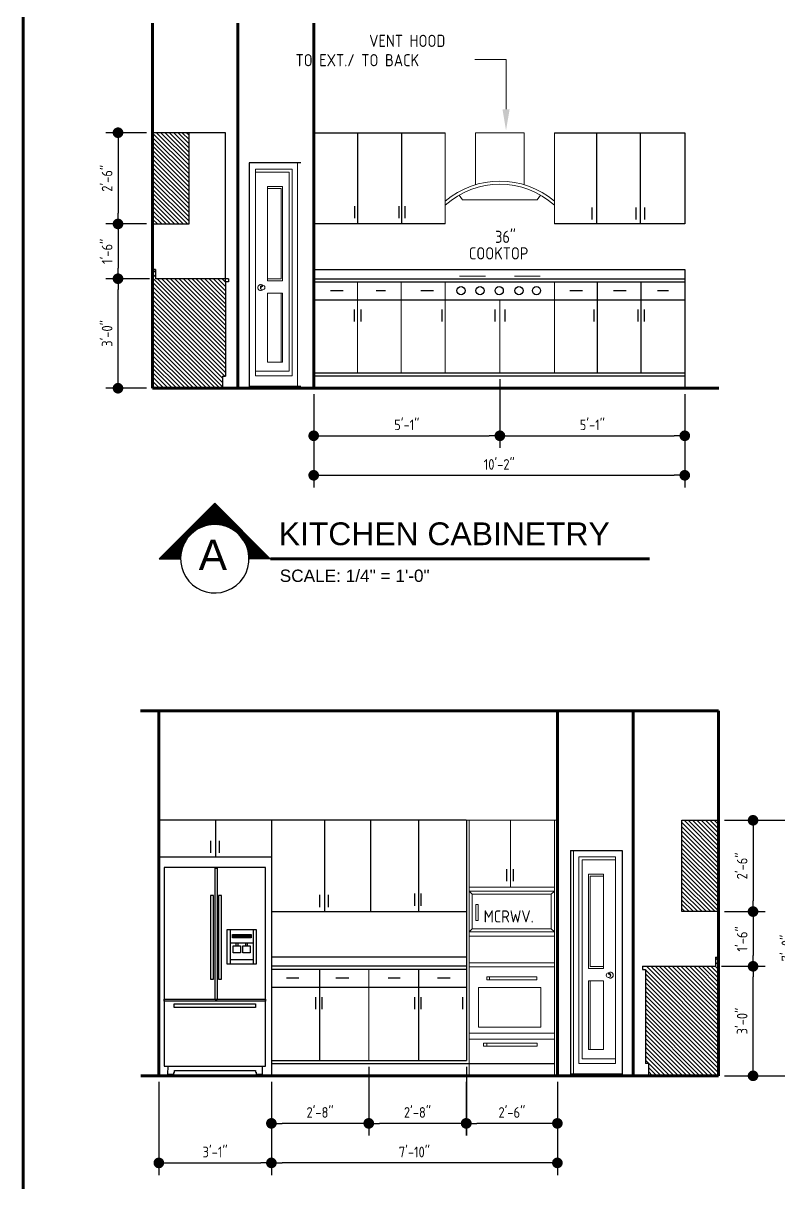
# Model space of a CAD drawing. Header units: feet. Extents: x 57903 to 63568, y -124112 to -112262.
# Drawn here: x 58342.2 to 58590.6, y -123787.4 to -123406.2 of the extents above; entities that cross this region are included whole.
import ezdxf

# ---------------------------------------------------------------- set-up
doc = ezdxf.new("R2010")
doc.units = ezdxf.units.FT
doc.header["$LTSCALE"] = 30
doc.header["$MEASUREMENT"] = 0
for name, pattern in [('HIDDEN', [0.375, 0.25, -0.125]), ('Solid', [0]), ('WIRE3', [0.59, 0.35, -0.12, 0, -0.12])]:
    doc.linetypes.add(name, pattern=pattern)
for name, color, linetype, lineweight in [('8', 8, 'Continuous', 15), ('CABS', 3, 'Continuous', 13), ('DIMS', 137, 'Continuous', 15), ('L1', 251, 'Continuous', 13), ('WALLS', 7, 'Continuous', 60)]:
    doc.layers.add(name, color=color, linetype=linetype, lineweight=lineweight)
for name, color, linetype in [('CABS-FLOORPLAN', 4, 'Continuous'), ('DETAILS2', 9, 'Continuous'), ('DIM', 4, 'Continuous'), ('ELECTRICAL', 164, 'HIDDEN'), ('ELECTRICAL WIRING', 137, 'WIRE3')]:
    doc.layers.add(name, color=color, linetype=linetype)
doc.styles.add('ARCH', font='ARCHITXT.SHX')
doc.styles.add('SWIS72', font='swissel.ttf', dxfattribs={"height": 4.5})
doc.styles.add('TEXT1', font='ARCHITXT.shx')
doc.dimstyles.new('ARCHITECTURAL', dxfattribs={"dimtxt": 3.5, "dimasz": 3.5, "dimexe": 4, "dimexo": 2, "dimgap": 1.5, "dimtad": 1, "dimdec": 1, "dimzin": 3, "dimdsep": 46, "dimlunit": 4, "dimtxsty": 'ARCH', "dimblk": 'DOT', "dimcen": 0.0625, "dimadec": 0, "dimazin": 0, "dimtfac": 1, "dimtdec": 1, "dimtix": 1, "dimtofl": 0, "dimtmove": 1, "dimatfit": 2, "dimldrblk": 'DOTSMALL', "dimfxl": 1, "dimtolj": 1, "dimtzin": 0, "dimarcsym": 0})

# ---------------------------------------------------------------- blocks, each defined once
blk = doc.blocks.new('_Dot')
at = {"layer": 'DIMS', "color": 0, "lineweight": -2}
blk.add_line((-0.5, 0), (-1, 0), dxfattribs=at)
at = {"layer": 'DIMS', "color": 0, "const_width": 0.5}
blk.add_lwpolyline([(-0.25, 0, 1), (0.25, 0, 1)], format="xyb", close=True, dxfattribs=at)
blk = doc.blocks.new('*D808')
at = {"layer": 'Defpoints', "color": 0, "linetype": 'Solid', "transparency": 16777216}
for p in [(58373.34, -123490.15), (58385.71, -123490.15, -0.02), (58384.71, -123526.15, -0.02)]:
    blk.add_point(p, dxfattribs=at)
at = {"layer": 'DIMS', "color": 0, "linetype": 'Solid', "lineweight": -2, "transparency": 16777216}
for p, q in [((58383.71, -123490.15), (58369.34, -123490.15)), ((58373.34, -123522.65), (58373.34, -123493.65)), ((58382.71, -123526.15), (58369.34, -123526.15))]:
    blk.add_line(p, q, dxfattribs=at)
at = {"layer": 'DIMS', "color": 0, "linetype": 'Solid', "lineweight": -2, "transparency": 16777216, "xscale": 3.5, "yscale": 3.5, "zscale": 3.5}
for p, rotation in [((58373.34, -123490.15), 90), ((58373.34, -123526.15), 270)]:
    blk.add_blockref('_Dot', p, dxfattribs=dict(at, rotation=rotation))
at = {"layer": 'DIMS', "color": 0, "linetype": 'Solid', "transparency": 16777216, "insert": (58369.76, -123508.15), "char_height": 3.5, "attachment_point": 5, "rotation": 90, "style": 'ARCH'}
blk.add_mtext('\\A1;3\'-0"', dxfattribs=at)
blk = doc.blocks.new('_DotSmall')
at = {"layer": 'DIMS', "color": 0, "const_width": 0.5}
blk.add_lwpolyline([(-0.0625, 0, 1), (0.0625, 0, 1)], format="xyb", close=True, dxfattribs=at)
blk = doc.blocks.new('*D809')
at = {"layer": 'Defpoints', "color": 0, "linetype": 'Solid', "transparency": 16777216}
for p in [(58384.71, -123472.15, -0.02), (58373.34, -123490.15), (58384.71, -123490.15, -0.02)]:
    blk.add_point(p, dxfattribs=at)
at = {"layer": 'DIMS', "color": 0, "linetype": 'Solid', "lineweight": -2, "transparency": 16777216}
for p, q in [((58382.71, -123472.15), (58369.34, -123472.15)), ((58373.34, -123475.65), (58373.34, -123486.65)), ((58382.71, -123490.15), (58369.34, -123490.15))]:
    blk.add_line(p, q, dxfattribs=at)
at = {"layer": 'DIMS', "color": 0, "linetype": 'Solid', "lineweight": -2, "transparency": 16777216, "xscale": 3.5, "yscale": 3.5, "zscale": 3.5}
for p, rotation in [((58373.34, -123472.15), 90), ((58373.34, -123490.15), 270)]:
    blk.add_blockref('_Dot', p, dxfattribs=dict(at, rotation=rotation))
at = {"layer": 'DIMS', "color": 0, "linetype": 'Solid', "transparency": 16777216, "insert": (58369.76, -123481.15), "char_height": 3.5, "attachment_point": 5, "rotation": 90, "style": 'ARCH'}
blk.add_mtext('\\A1;1\'-6"', dxfattribs=at)
blk = doc.blocks.new('*D810')
at = {"layer": 'Defpoints', "color": 0, "linetype": 'Solid', "transparency": 16777216}
for p in [(58384.71, -123442.15, -0.02), (58373.34, -123472.15), (58384.71, -123472.15, -0.02)]:
    blk.add_point(p, dxfattribs=at)
at = {"layer": 'DIMS', "color": 0, "linetype": 'Solid', "lineweight": -2, "transparency": 16777216}
for p, q in [((58382.71, -123442.15), (58369.34, -123442.15)), ((58373.34, -123445.65), (58373.34, -123468.65)), ((58382.71, -123472.15), (58369.34, -123472.15))]:
    blk.add_line(p, q, dxfattribs=at)
at = {"layer": 'DIMS', "color": 0, "linetype": 'Solid', "lineweight": -2, "transparency": 16777216, "xscale": 3.5, "yscale": 3.5, "zscale": 3.5}
for p, rotation in [((58373.34, -123442.15), 90), ((58373.34, -123472.15), 270)]:
    blk.add_blockref('_Dot', p, dxfattribs=dict(at, rotation=rotation))
at = {"layer": 'DIMS', "color": 0, "linetype": 'Solid', "transparency": 16777216, "insert": (58369.76, -123457.15), "char_height": 3.5, "attachment_point": 5, "rotation": 90, "style": 'ARCH'}
blk.add_mtext('\\A1;2\'-6"', dxfattribs=at)
blk = doc.blocks.new('*D811')
at = {"layer": 'Defpoints', "color": 0, "linetype": 'Solid', "transparency": 16777216}
for p in [(58498.9, -123521.15, -0.05), (58437.68, -123526.15, 0.05), (58498.9, -123541.78)]:
    blk.add_point(p, dxfattribs=at)
at = {"layer": 'ELECTRICAL WIRING', "color": 0, "linetype": 'Solid', "lineweight": -2, "transparency": 16777216}
for p, q in [((58498.9, -123523.15), (58498.9, -123545.78)), ((58437.68, -123528.15), (58437.68, -123545.78)), ((58441.18, -123541.78), (58495.4, -123541.78))]:
    blk.add_line(p, q, dxfattribs=at)
at = {"layer": 'ELECTRICAL WIRING', "color": 0, "linetype": 'Solid', "lineweight": -2, "transparency": 16777216, "xscale": 3.5, "yscale": 3.5, "zscale": 3.5, "rotation": 180}
blk.add_blockref('_Dot', (58437.68, -123541.78), dxfattribs=at)
at = {"layer": 'ELECTRICAL WIRING', "color": 0, "linetype": 'Solid', "lineweight": -2, "transparency": 16777216, "xscale": 3.5, "yscale": 3.5, "zscale": 3.5}
blk.add_blockref('_Dot', (58498.9, -123541.78), dxfattribs=at)
at = {"layer": 'ELECTRICAL WIRING', "color": 0, "linetype": 'Solid', "transparency": 16777216, "insert": (58468.29, -123538.19), "char_height": 3.5, "attachment_point": 5, "style": 'ARCH'}
blk.add_mtext('\\A1;5\'-1"', dxfattribs=at)
blk = doc.blocks.new('*D812')
at = {"layer": 'Defpoints', "color": 0, "linetype": 'Solid', "transparency": 16777216}
for p in [(58437.68, -123526.15), (58559.68, -123526.15, 0.25), (58559.68, -123554.78)]:
    blk.add_point(p, dxfattribs=at)
at = {"layer": 'ELECTRICAL WIRING', "color": 0, "linetype": 'Solid', "lineweight": -2, "transparency": 16777216}
for p, q in [((58437.68, -123528.15), (58437.68, -123558.78)), ((58559.68, -123528.15), (58559.68, -123558.78)), ((58441.18, -123554.78), (58556.18, -123554.78))]:
    blk.add_line(p, q, dxfattribs=at)
at = {"layer": 'ELECTRICAL WIRING', "color": 0, "linetype": 'Solid', "lineweight": -2, "transparency": 16777216, "xscale": 3.5, "yscale": 3.5, "zscale": 3.5, "rotation": 180}
blk.add_blockref('_Dot', (58437.68, -123554.78), dxfattribs=at)
at = {"layer": 'ELECTRICAL WIRING', "color": 0, "linetype": 'Solid', "lineweight": -2, "transparency": 16777216, "xscale": 3.5, "yscale": 3.5, "zscale": 3.5}
blk.add_blockref('_Dot', (58559.68, -123554.78), dxfattribs=at)
at = {"layer": 'ELECTRICAL WIRING', "color": 0, "linetype": 'Solid', "transparency": 16777216, "insert": (58498.68, -123551.2), "char_height": 3.5, "attachment_point": 5, "style": 'ARCH'}
blk.add_mtext('\\A1;10\'-2"', dxfattribs=at)
blk = doc.blocks.new('*D813')
at = {"layer": 'Defpoints', "color": 0, "linetype": 'Solid', "transparency": 16777216}
for p in [(58498.9, -123521.15, -0.1), (58559.68, -123526.15, -0.1), (58559.68, -123541.78)]:
    blk.add_point(p, dxfattribs=at)
at = {"layer": 'ELECTRICAL WIRING', "color": 0, "linetype": 'Solid', "lineweight": -2, "transparency": 16777216}
for p, q in [((58498.9, -123523.15), (58498.9, -123545.78)), ((58559.68, -123528.15), (58559.68, -123545.78)), ((58502.4, -123541.78), (58556.18, -123541.78))]:
    blk.add_line(p, q, dxfattribs=at)
at = {"layer": 'ELECTRICAL WIRING', "color": 0, "linetype": 'Solid', "lineweight": -2, "transparency": 16777216, "xscale": 3.5, "yscale": 3.5, "zscale": 3.5, "rotation": 180}
blk.add_blockref('_Dot', (58498.9, -123541.78), dxfattribs=at)
at = {"layer": 'ELECTRICAL WIRING', "color": 0, "linetype": 'Solid', "lineweight": -2, "transparency": 16777216, "xscale": 3.5, "yscale": 3.5, "zscale": 3.5}
blk.add_blockref('_Dot', (58559.68, -123541.78), dxfattribs=at)
at = {"layer": 'ELECTRICAL WIRING', "color": 0, "linetype": 'Solid', "transparency": 16777216, "insert": (58529.29, -123538.19), "char_height": 3.5, "attachment_point": 5, "style": 'ARCH'}
blk.add_mtext('\\A1;5\'-1"', dxfattribs=at)
blk = doc.blocks.new('*D814')
at = {"layer": 'Defpoints', "color": 0, "linetype": 'Solid', "transparency": 16777216}
for p in [(58569.77, -123716.19, -0.02), (58582.13, -123716.19), (58570.77, -123752.19, -0.02)]:
    blk.add_point(p, dxfattribs=at)
at = {"layer": 'DIMS', "color": 0, "linetype": 'Solid', "lineweight": -2, "transparency": 16777216}
for p, q in [((58571.77, -123716.19), (58586.13, -123716.19)), ((58582.13, -123748.69), (58582.13, -123719.69)), ((58572.77, -123752.19), (58586.13, -123752.19))]:
    blk.add_line(p, q, dxfattribs=at)
at = {"layer": 'DIMS', "color": 0, "linetype": 'Solid', "lineweight": -2, "transparency": 16777216, "xscale": 3.5, "yscale": 3.5, "zscale": 3.5}
for p, rotation in [((58582.13, -123716.19), 90), ((58582.13, -123752.19), 270)]:
    blk.add_blockref('_Dot', p, dxfattribs=dict(at, rotation=rotation))
at = {"layer": 'DIMS', "color": 0, "linetype": 'Solid', "transparency": 16777216, "insert": (58578.55, -123734.19), "char_height": 3.5, "attachment_point": 5, "rotation": 90, "style": 'ARCH'}
blk.add_mtext('\\A1;3\'-0"', dxfattribs=at)
blk = doc.blocks.new('*D815')
at = {"layer": 'Defpoints', "color": 0, "linetype": 'Solid', "transparency": 16777216}
for p in [(58570.77, -123698.19, -0.02), (58570.77, -123716.19, -0.02), (58582.13, -123716.19)]:
    blk.add_point(p, dxfattribs=at)
at = {"layer": 'DIMS', "color": 0, "linetype": 'Solid', "lineweight": -2, "transparency": 16777216}
for p, q in [((58572.77, -123698.19), (58586.13, -123698.19)), ((58582.13, -123701.69), (58582.13, -123712.69)), ((58572.77, -123716.19), (58586.13, -123716.19))]:
    blk.add_line(p, q, dxfattribs=at)
at = {"layer": 'DIMS', "color": 0, "linetype": 'Solid', "lineweight": -2, "transparency": 16777216, "xscale": 3.5, "yscale": 3.5, "zscale": 3.5}
for p, rotation in [((58582.13, -123698.19), 90), ((58582.13, -123716.19), 270)]:
    blk.add_blockref('_Dot', p, dxfattribs=dict(at, rotation=rotation))
at = {"layer": 'DIMS', "color": 0, "linetype": 'Solid', "transparency": 16777216, "insert": (58578.55, -123707.19), "char_height": 3.5, "attachment_point": 5, "rotation": 90, "style": 'ARCH'}
blk.add_mtext('\\A1;1\'-6"', dxfattribs=at)
blk = doc.blocks.new('*D816')
at = {"layer": 'Defpoints', "color": 0, "linetype": 'Solid', "transparency": 16777216}
for p in [(58570.77, -123668.19, -0.02), (58570.77, -123698.19, -0.02), (58582.13, -123698.19)]:
    blk.add_point(p, dxfattribs=at)
at = {"layer": 'DIMS', "color": 0, "linetype": 'Solid', "lineweight": -2, "transparency": 16777216}
for p, q in [((58572.77, -123668.19), (58586.13, -123668.19)), ((58582.13, -123671.69), (58582.13, -123694.69)), ((58572.77, -123698.19), (58586.13, -123698.19))]:
    blk.add_line(p, q, dxfattribs=at)
at = {"layer": 'DIMS', "color": 0, "linetype": 'Solid', "lineweight": -2, "transparency": 16777216, "xscale": 3.5, "yscale": 3.5, "zscale": 3.5}
for p, rotation in [((58582.13, -123668.19), 90), ((58582.13, -123698.19), 270)]:
    blk.add_blockref('_Dot', p, dxfattribs=dict(at, rotation=rotation))
at = {"layer": 'DIMS', "color": 0, "linetype": 'Solid', "transparency": 16777216, "insert": (58578.55, -123683.19), "char_height": 3.5, "attachment_point": 5, "rotation": 90, "style": 'ARCH'}
blk.add_mtext('\\A1;2\'-6"', dxfattribs=at)
blk = doc.blocks.new('*D817')
at = {"layer": 'Defpoints', "color": 0, "linetype": 'Solid', "transparency": 16777216}
for p in [(58487.87, -123747.19, -0.21), (58517.8, -123752.19, 0.05), (58487.87, -123767.82)]:
    blk.add_point(p, dxfattribs=at)
at = {"layer": 'ELECTRICAL WIRING', "color": 0, "linetype": 'Solid', "lineweight": -2, "transparency": 16777216}
for p, q in [((58487.87, -123749.19), (58487.87, -123771.82)), ((58517.8, -123754.19), (58517.8, -123771.82)), ((58514.3, -123767.82), (58491.37, -123767.82))]:
    blk.add_line(p, q, dxfattribs=at)
at = {"layer": 'ELECTRICAL WIRING', "color": 0, "linetype": 'Solid', "lineweight": -2, "transparency": 16777216, "xscale": 3.5, "yscale": 3.5, "zscale": 3.5, "rotation": 180}
blk.add_blockref('_Dot', (58487.87, -123767.82), dxfattribs=at)
at = {"layer": 'ELECTRICAL WIRING', "color": 0, "linetype": 'Solid', "lineweight": -2, "transparency": 16777216, "xscale": 3.5, "yscale": 3.5, "zscale": 3.5}
blk.add_blockref('_Dot', (58517.8, -123767.82), dxfattribs=at)
at = {"layer": 'ELECTRICAL WIRING', "color": 0, "linetype": 'Solid', "transparency": 16777216, "insert": (58502.84, -123764.23), "char_height": 3.5, "attachment_point": 5, "style": 'ARCH'}
blk.add_mtext('\\A1;2\'-6"', dxfattribs=at)
blk = doc.blocks.new('*D818')
at = {"layer": 'Defpoints', "color": 0, "linetype": 'Solid', "transparency": 16777216}
for p in [(58455.8, -123747.19, 0.25), (58487.8, -123752.19), (58455.8, -123767.82)]:
    blk.add_point(p, dxfattribs=at)
at = {"layer": 'ELECTRICAL WIRING', "color": 0, "linetype": 'Solid', "lineweight": -2, "transparency": 16777216}
for p, q in [((58455.8, -123749.19), (58455.8, -123771.82)), ((58487.8, -123754.19), (58487.8, -123771.82)), ((58484.3, -123767.82), (58459.3, -123767.82))]:
    blk.add_line(p, q, dxfattribs=at)
at = {"layer": 'ELECTRICAL WIRING', "color": 0, "linetype": 'Solid', "lineweight": -2, "transparency": 16777216, "xscale": 3.5, "yscale": 3.5, "zscale": 3.5, "rotation": 180}
blk.add_blockref('_Dot', (58455.8, -123767.82), dxfattribs=at)
at = {"layer": 'ELECTRICAL WIRING', "color": 0, "linetype": 'Solid', "lineweight": -2, "transparency": 16777216, "xscale": 3.5, "yscale": 3.5, "zscale": 3.5}
blk.add_blockref('_Dot', (58487.8, -123767.82), dxfattribs=at)
at = {"layer": 'ELECTRICAL WIRING', "color": 0, "linetype": 'Solid', "transparency": 16777216, "insert": (58471.8, -123764.23), "char_height": 3.5, "attachment_point": 5, "style": 'ARCH'}
blk.add_mtext('\\A1;2\'-8"', dxfattribs=at)
blk = doc.blocks.new('*D819')
at = {"layer": 'Defpoints', "color": 0, "linetype": 'Solid', "transparency": 16777216}
for p in [(58423.77, -123752.19, 0.05), (58517.8, -123752.19, 0.41), (58423.77, -123780.82)]:
    blk.add_point(p, dxfattribs=at)
at = {"layer": 'ELECTRICAL WIRING', "color": 0, "linetype": 'Solid', "lineweight": -2, "transparency": 16777216}
for p, q in [((58423.77, -123754.19), (58423.77, -123784.82)), ((58517.8, -123754.19), (58517.8, -123784.82)), ((58514.3, -123780.82), (58427.27, -123780.82))]:
    blk.add_line(p, q, dxfattribs=at)
at = {"layer": 'ELECTRICAL WIRING', "color": 0, "linetype": 'Solid', "lineweight": -2, "transparency": 16777216, "xscale": 3.5, "yscale": 3.5, "zscale": 3.5, "rotation": 180}
blk.add_blockref('_Dot', (58423.77, -123780.82), dxfattribs=at)
at = {"layer": 'ELECTRICAL WIRING', "color": 0, "linetype": 'Solid', "lineweight": -2, "transparency": 16777216, "xscale": 3.5, "yscale": 3.5, "zscale": 3.5}
blk.add_blockref('_Dot', (58517.8, -123780.82), dxfattribs=at)
at = {"layer": 'ELECTRICAL WIRING', "color": 0, "linetype": 'Solid', "transparency": 16777216, "insert": (58470.78, -123777.24), "char_height": 3.5, "attachment_point": 5, "style": 'ARCH'}
blk.add_mtext('\\A1;7\'-10"', dxfattribs=at)
blk = doc.blocks.new('*D820')
at = {"layer": 'Defpoints', "color": 0, "linetype": 'Solid', "transparency": 16777216}
for p in [(58423.77, -123752.19, 0.25), (58455.77, -123752.19), (58423.77, -123767.82)]:
    blk.add_point(p, dxfattribs=at)
at = {"layer": 'ELECTRICAL WIRING', "color": 0, "linetype": 'Solid', "lineweight": -2, "transparency": 16777216}
for p, q in [((58423.77, -123754.19), (58423.77, -123771.82)), ((58455.77, -123754.19), (58455.77, -123771.82)), ((58452.27, -123767.82), (58427.27, -123767.82))]:
    blk.add_line(p, q, dxfattribs=at)
at = {"layer": 'ELECTRICAL WIRING', "color": 0, "linetype": 'Solid', "lineweight": -2, "transparency": 16777216, "xscale": 3.5, "yscale": 3.5, "zscale": 3.5, "rotation": 180}
blk.add_blockref('_Dot', (58423.77, -123767.82), dxfattribs=at)
at = {"layer": 'ELECTRICAL WIRING', "color": 0, "linetype": 'Solid', "lineweight": -2, "transparency": 16777216, "xscale": 3.5, "yscale": 3.5, "zscale": 3.5}
blk.add_blockref('_Dot', (58455.77, -123767.82), dxfattribs=at)
at = {"layer": 'ELECTRICAL WIRING', "color": 0, "linetype": 'Solid', "transparency": 16777216, "insert": (58439.77, -123764.23), "char_height": 3.5, "attachment_point": 5, "style": 'ARCH'}
blk.add_mtext('\\A1;2\'-8"', dxfattribs=at)
blk = doc.blocks.new('*D823')
at = {"layer": 'Defpoints', "color": 0, "linetype": 'Solid', "transparency": 16777216}
for p in [(58386.77, -123752.19, -0.31), (58423.77, -123752.19, 0.05), (58423.77, -123780.82)]:
    blk.add_point(p, dxfattribs=at)
at = {"layer": 'DIMS', "color": 0, "linetype": 'Solid', "lineweight": -2, "transparency": 16777216}
for p, q in [((58386.77, -123754.19), (58386.77, -123784.82)), ((58423.77, -123754.19), (58423.77, -123784.82)), ((58390.27, -123780.82), (58420.27, -123780.82))]:
    blk.add_line(p, q, dxfattribs=at)
at = {"layer": 'DIMS', "color": 0, "linetype": 'Solid', "lineweight": -2, "transparency": 16777216, "xscale": 3.5, "yscale": 3.5, "zscale": 3.5, "rotation": 180}
blk.add_blockref('_Dot', (58386.77, -123780.82), dxfattribs=at)
at = {"layer": 'DIMS', "color": 0, "linetype": 'Solid', "lineweight": -2, "transparency": 16777216, "xscale": 3.5, "yscale": 3.5, "zscale": 3.5}
blk.add_blockref('_Dot', (58423.77, -123780.82), dxfattribs=at)
at = {"layer": 'DIMS', "color": 0, "linetype": 'Solid', "transparency": 16777216, "insert": (58405.27, -123777.24), "char_height": 3.5, "attachment_point": 5, "style": 'ARCH'}
blk.add_mtext('\\A1;3\'-1"', dxfattribs=at)
blk = doc.blocks.new('*D835')
at = {"layer": 'Defpoints', "color": 0, "transparency": 16777216}
for p in [(58570.77, -123668.19), (58570.77, -123752.19), (58596.84, -123752.19)]:
    blk.add_point(p, dxfattribs=at)
at = {"layer": 'DIMS', "color": 0, "lineweight": -2, "transparency": 16777216}
for p, q in [((58572.77, -123668.19), (58600.84, -123668.19)), ((58596.84, -123671.69), (58596.84, -123748.69)), ((58572.77, -123752.19), (58600.84, -123752.19))]:
    blk.add_line(p, q, dxfattribs=at)
at = {"layer": 'DIMS', "color": 0, "lineweight": -2, "transparency": 16777216, "xscale": 3.5, "yscale": 3.5, "zscale": 3.5}
for p, rotation in [((58596.84, -123668.19), 90), ((58596.84, -123752.19), 270)]:
    blk.add_blockref('_Dot', p, dxfattribs=dict(at, rotation=rotation))
at = {"layer": 'DIMS', "color": 0, "transparency": 16777216, "insert": (58593.25, -123710.19), "char_height": 3.5, "attachment_point": 5, "rotation": 90, "style": 'ARCH'}
blk.add_mtext('\\A1;7\'-0"', dxfattribs=at)

msp = doc.modelspace()

# ---------------------------------------------------------------- hatches: boundary and pattern name
at = {"layer": '8'}
h = msp.add_hatch(dxfattribs=at)
h.set_pattern_fill('ANSI31', color=256, scale=8, angle=90, style=0)
h.set_pattern_definition([(135, (40465.1437, -94450.8334), (-0.70710678, -0.70710678), [])])
h.paths.add_polyline_path([(58384.71, -123442.15), (58396.71, -123442.15), (58396.71, -123472.15), (58384.71, -123472.15)])
h = msp.add_hatch(dxfattribs=at)
h.set_pattern_fill('ANSI31', color=256, scale=8, style=0)
h.set_pattern_definition([(135, (45272.2785, -103395.5104), (0.70710678, 0.70710678), [])])
h.paths.add_polyline_path([(58407.71, -123522.15), (58407.71, -123526.15), (58384.71, -123526.15), (58384.71, -123487.15), (58385.71, -123487.15), (58385.71, -123490.15), (58408.71, -123490.15), (58408.71, -123522.15)])
h = msp.add_hatch(dxfattribs=at)
h.set_pattern_fill('ANSI31', color=256, scale=8, angle=90, style=0)
h.set_pattern_definition([(135, (40054.509, -94676.8726), (-0.70710678, -0.70710678), [])])
h.paths.add_polyline_path([(58570.77, -123668.19), (58558.77, -123668.19), (58558.77, -123698.19), (58570.77, -123698.19)])
h = msp.add_hatch(dxfattribs=at)
h.set_pattern_fill('ANSI31', color=256, scale=8, style=0)
h.set_pattern_definition([(135, (44861.6438, -103621.5496), (0.70710678, 0.70710678), [])])
h.paths.add_polyline_path([(58547.76, -123748.19), (58547.76, -123752.19), (58570.77, -123752.19), (58570.77, -123713.19), (58569.77, -123713.19), (58569.77, -123716.19), (58546.76, -123716.19), (58546.76, -123748.19)])
at = {"layer": 'DIM'}
h = msp.add_hatch(dxfattribs=at)
h.set_pattern_fill('ANSI31', color=256, scale=1.5, angle=180, style=0)
h.set_pattern_definition([(135, (124758.06116, -107579.02166), (0.13258252147, 0.13258252147), [])])
h.paths.add_polyline_path([(58405.16, -123563.98), (58423.4, -123582.21), (58416.41, -123582.21, 0.781311), (58395.23, -123576.93, 0.122769), (58393.91, -123582.21), (58386.92, -123582.21)])

# ---------------------------------------------------------------- linework, layer by layer
at = {"layer": 'CABS'}
for p, q in [((58480.89, -123442.15, -1.16), (58480.89, -123472.15, -1.16)), ((58490.89, -123459.27, -0.98), (58490.89, -123442.15, -0.99)), ((58506.89, -123442.15, -0.69), (58490.89, -123442.15, -0.98)), ((58506.89, -123459.27, -0.98), (58506.89, -123442.15, -0.99)), ((58516.89, -123442.15, -0.98), (58516.89, -123472.15, -0.98)), ((58485.47, -123462.69, -0.98), (58486.62, -123464.21, -1)), ((58511.16, -123464.21, -1), (58486.62, -123464.21, -1)), ((58512.3, -123462.69, -0.98), (58511.16, -123464.21, -1)), ((58452.06, -123491.15, -0.98), (58452.06, -123521.15, -0.98)), ((58466.47, -123491.15, -0.98), (58466.47, -123521.15, -0.98)), ((58480.89, -123491.15, -0.98), (58480.89, -123521.15, -0.98)), ((58494.12, -123489.32, -0.94), (58485.65, -123489.32, -1.03)), ((58503.65, -123489.32, -0.94), (58512.12, -123489.32, -1.03)), ((58516.89, -123491.15, -0.98), (58516.89, -123521.15, -0.98)), ((58516.89, -123491.15, -0.98), (58516.89, -123521.15, -0.98)), ((58498.9, -123497.15, -1.07), (58498.9, -123521.15, -1.08)), ((58517.8, -123668.19, 0.87), (58487.8, -123668.19, 0.87)), ((58487.8, -123668.19, 0.46), (58517.8, -123668.19, 0.46)), ((58488.8, -123668.19, 0.8), (58488.8, -123752.19, 0.8)), ((58488.8, -123668.19, 0.39), (58488.8, -123678.25, 0.39)), ((58502.4, -123668.19, 0.88), (58502.4, -123690.12, 0.71)), ((58516.8, -123668.19, 0.87), (58516.8, -123752.19, 0.8)), ((58516.8, -123668.19, 0.87), (58516.8, -123752.19, 0.8)), ((58516.8, -123668.19, 0.87), (58516.8, -123752.19, 0.8)), ((58516.8, -123668.19, 0.39), (58516.8, -123752.19, 0.39)), ((58516.8, -123669.87, 0.8), (58516.8, -123676.22, 0.8)), ((58517.8, -123668.19, 0.87), (58517.8, -123752.19, 0.8)), ((58488.8, -123678.25, 0.39), (58488.8, -123698.19, 0.39)), ((58516.8, -123678.25, 0.8), (58516.8, -123697.16, 0.8)), ((58488.8, -123690.12, 0.39), (58516.8, -123690.12, 0.38)), ((58488.8, -123691.51, 0.39), (58516.8, -123691.51, 0.38)), ((58489.8, -123692.51, 0.39), (58488.8, -123691.51, 0.39)), ((58489.8, -123692.51, 0.39), (58515.8, -123692.51, 0.38)), ((58489.8, -123703.88, 0.39), (58489.8, -123692.51, 0.39)), ((58515.8, -123692.51, 0.38), (58516.8, -123691.51, 0.38)), ((58515.8, -123703.88, 0.38), (58515.8, -123692.51, 0.38)), ((58488.8, -123701.11, 0.8), (58488.8, -123714.48, 0.8)), ((58516.8, -123701.11, 0.8), (58516.8, -123714.48, 0.8)), ((58489.8, -123703.88, 0.39), (58488.8, -123704.88, 0.39)), ((58488.8, -123704.88, 0.39), (58516.8, -123704.88, 0.38)), ((58489.8, -123703.88, 0.39), (58515.8, -123703.88, 0.38)), ((58515.8, -123703.88, 0.38), (58516.8, -123704.88, 0.38)), ((58488.8, -123706.27, 0.39), (58516.8, -123706.27, 0.38)), ((58488.8, -123715, 0.8), (58516.8, -123715, 0.8)), ((58455.8, -123717.19, 0.64), (58455.8, -123747.19, 0.64)), ((58488.8, -123716.4, 0.8), (58516.8, -123716.4, 0.8)), ((58494.59, -123719.64, 0.8), (58511.06, -123719.64, 0.8)), ((58494.59, -123719.64, 0.8), (58494.59, -123720.64, 0.8)), ((58495.5, -123719.64, 0.8), (58495.5, -123720.64, 0.8)), ((58511.06, -123719.64, 0.8), (58511.06, -123720.64, 0.8)), ((58494.59, -123720.64, 0.8), (58511.06, -123720.64, 0.8)), ((58488.8, -123738.19, 0.8), (58516.8, -123738.19, 0.8)), ((58488.8, -123740.19, 0.8), (58516.8, -123740.19, 0.8)), ((58493.49, -123741.43, 0.8), (58511.19, -123741.43, 0.8)), ((58493.49, -123741.43, 0.8), (58493.49, -123742.43, 0.8)), ((58493.49, -123742.43, 0.8), (58511.19, -123742.43, 0.8)), ((58494.6, -123741.43, 0.8), (58494.6, -123742.43, 0.8)), ((58511.19, -123741.43, 0.8), (58511.19, -123742.43, 0.8))]:
    msp.add_line(p, q, dxfattribs=at)
for points, elevation in [([(58491, -123695.82), (58491.78, -123695.82), (58491.78, -123701.15), (58491, -123701.15)], 0.74), ([(58491.88, -123723.14), (58512.32, -123723.14), (58512.32, -123736.24), (58491.88, -123736.24)], 1.16)]:
    msp.add_lwpolyline(points, close=True, dxfattribs=dict(at, elevation=elevation))
for radius, start, end in [(27.88, 49.7792, 130.2208), (26.88, 47.9513, 132.0487)]:
    msp.add_arc((58498.89, -123485.97, -0.98), radius, start, end, dxfattribs=at)
at = {"layer": 'CABS-FLOORPLAN', "linetype": 'Solid'}
for p, q in [((58408.71, -123442.15, -0.98), (58396.71, -123442.15, -0.98)), ((58408.71, -123491.15, -0.98), (58408.71, -123442.15, -0.98))]:
    msp.add_line(p, q, dxfattribs=at)
at = {"layer": 'DETAILS2', "color": 4}
for p, q in [((58396.71, -123442.15, -0.98), (58384.71, -123442.15, -0.98)), ((58396.71, -123472.15, -0.98), (58396.71, -123442.15, -0.98)), ((58451.2, -123470.26, 8.51), (58451.2, -123466.26, 8.51)), ((58465.75, -123470.26, 8.7), (58465.75, -123466.26, 8.7)), ((58467.77, -123470.26, 8.72), (58467.77, -123466.26, 8.72)), ((58529.28, -123470.7, 9.03), (58529.28, -123466.7, 9.03)), ((58543.69, -123470.7, 9.03), (58543.69, -123466.7, 9.03)), ((58546.55, -123470.7, 9.03), (58546.55, -123466.7, 9.03)), ((58384.71, -123472.15, -0.98), (58396.71, -123472.15, -0.98)), ((58385.71, -123487.15, -0.89), (58384.71, -123487.15, -0.89)), ((58385.71, -123487.15, -0.89), (58385.71, -123490.15, -0.98)), ((58437.68, -123487.15, -1.3), (58559.68, -123487.15, -1.27)), ((58409.71, -123490.15, -0.98), (58385.71, -123490.15, -0.98)), ((58409.71, -123491.15, -0.98), (58408.71, -123491.15, -0.98)), ((58408.71, -123491.15, -0.98), (58408.71, -123522.15, -0.98)), ((58409.71, -123491.15, -0.98), (58408.71, -123491.15, -0.98)), ((58408.71, -123491.15, -0.98), (58408.71, -123522.15, -0.98)), ((58409.71, -123490.15, -0.98), (58409.71, -123491.15, -0.98)), ((58409.71, -123490.15, -0.98), (58409.71, -123491.15, -0.98)), ((58437.68, -123490.15, -1.3), (58559.68, -123490.15, -1.27)), ((58437.68, -123491.15, -1.3), (58559.68, -123491.15, -1.27)), ((58451.13, -123504.26, 9.13), (58451.13, -123500.26, 9.13)), ((58453.25, -123504.26, 9.13), (58453.25, -123500.26, 9.13)), ((58479.96, -123504.26, 9.13), (58479.96, -123500.26, 9.13)), ((58497.25, -123500.26, 9.12), (58497.25, -123504.26, 9.12)), ((58500.55, -123500.26, 9.13), (58500.55, -123504.26, 9.13)), ((58529.93, -123504.26, 9.02), (58529.93, -123500.26, 9.02)), ((58544.34, -123504.26, 9.02), (58544.34, -123500.26, 9.02)), ((58546.46, -123504.26, 9.02), (58546.46, -123500.26, 9.02)), ((58407.71, -123522.15, -0.98), (58407.71, -123526.15, -0.98)), ((58407.71, -123522.15, -0.98), (58408.71, -123522.15, -0.98)), ((58407.71, -123522.15, -0.98), (58407.71, -123526.15, -0.98)), ((58558.77, -123668.19, 0.39), (58570.77, -123668.19, 0.39)), ((58558.77, -123698.19, 0.39), (58558.77, -123668.19, 0.39)), ((58403.85, -123678.94, 10.6), (58403.85, -123674.94, 10.6)), ((58406.71, -123678.94, 10.6), (58406.71, -123674.94, 10.6)), ((58501.2, -123688.22, 10.83), (58501.2, -123684.22, 10.83)), ((58503.32, -123688.22, 10.83), (58503.32, -123684.22, 10.83)), ((58439.72, -123696.74, 10.19), (58439.72, -123692.74, 10.19)), ((58442.58, -123696.74, 10.19), (58442.58, -123692.74, 10.19)), ((58470.91, -123696.3, 10.33), (58470.91, -123692.3, 10.33)), ((58473.03, -123696.3, 10.33), (58473.03, -123692.3, 10.33)), ((58570.77, -123698.19, 0.39), (58558.77, -123698.19, 0.39)), ((58487.87, -123713.19, 0.07), (58423.77, -123713.19, -0.11)), ((58487.87, -123716.19, 0.07), (58423.77, -123716.19, -0.11)), ((58545.76, -123716.19, 0.39), (58569.77, -123716.19, 0.39)), ((58545.76, -123716.19, 0.39), (58545.76, -123717.19, 0.39)), ((58545.76, -123716.19, 0.39), (58545.76, -123717.19, 0.39)), ((58569.77, -123713.19, 0.47), (58569.77, -123716.19, 0.39)), ((58569.77, -123713.19, 0.47), (58570.77, -123713.19, 0.47)), ((58487.87, -123717.19, 0.07), (58423.77, -123717.19, -0.11)), ((58545.76, -123717.19, 0.39), (58546.76, -123717.19, 0.39)), ((58545.76, -123717.19, 0.39), (58546.76, -123717.19, 0.39)), ((58546.76, -123717.19, 0.39), (58546.76, -123748.19, 0.39)), ((58546.76, -123717.19, 0.39), (58546.76, -123748.19, 0.39)), ((58438.36, -123730.3, 10.39), (58438.36, -123726.3, 10.39)), ((58440.48, -123730.3, 10.39), (58440.48, -123726.3, 10.39)), ((58470.89, -123730.3, 10.39), (58470.89, -123726.3, 10.39)), ((58473.02, -123730.3, 10.39), (58473.02, -123726.3, 10.39)), ((58486.68, -123730.3, 10.78), (58486.68, -123726.3, 10.78)), ((58547.76, -123748.19, 0.39), (58546.76, -123748.19, 0.39)), ((58547.76, -123748.19, 0.39), (58547.76, -123752.19, 0.39)), ((58547.76, -123748.19, 0.39), (58547.76, -123752.19, 0.39))]:
    msp.add_line(p, q, dxfattribs=at)
at = {"layer": 'DETAILS2', "color": 3}
for p, q in [((58437.68, -123442.15, -0.91), (58480.89, -123442.15, -0.45)), ((58452.03, -123442.15, -1.56), (58452.03, -123472.15, -1.58)), ((58466.58, -123442.15, -1.37), (58466.58, -123472.15, -1.4)), ((58516.89, -123442.15, -0.51), (58559.68, -123442.15, 0.05)), ((58530.65, -123442.15, -1.13), (58530.65, -123472.15, -1.13)), ((58545.06, -123442.15, -1.13), (58545.06, -123472.15, -1.13)), ((58559.68, -123442.15, -0.72), (58559.68, -123472.15, -0.72)), ((58480.89, -123472.15, -1.24), (58437.68, -123472.15, -1.75)), ((58559.68, -123472.15, -1.39), (58516.89, -123472.15, -1.5)), ((58559.68, -123487.15, -0.72), (58559.68, -123526.15, -0.73)), ((58530.86, -123491.15, -1.08), (58530.86, -123521.15, -1.1)), ((58545.27, -123491.15, -1.08), (58545.27, -123521.15, -1.1)), ((58437.68, -123497.15, -1.34), (58559.68, -123497.15, -0.94)), ((58559.68, -123521.15, -0.9), (58437.68, -123521.15, -1.35)), ((58559.68, -123522.15, -0.9), (58437.68, -123522.15, -1.35)), ((58386.77, -123668.19, 0.48), (58386.77, -123680.19, 0.47)), ((58487.8, -123668.19, 0.46), (58386.77, -123668.19, 1.65)), ((58405.35, -123668.19, 0.43), (58405.35, -123680.19, 0.43)), ((58423.77, -123668.19, 0.43), (58423.77, -123752.19, 0.43)), ((58423.77, -123668.19, 0.44), (58423.77, -123698.19, 0.44)), ((58441.22, -123668.19, 0.24), (58441.22, -123698.19, 0.22)), ((58456.37, -123668.19, 0.24), (58456.37, -123698.19, 0.22)), ((58472.1, -123668.19, 0.24), (58472.1, -123698.19, 0.22)), ((58487.87, -123668.19, 0.71), (58487.87, -123747.19, 0.65)), ((58517.8, -123752.19, 0.8), (58517.8, -123668.19, 0.8)), ((58386.77, -123680.19, 0.54), (58423.77, -123680.19, 0.51)), ((58423.77, -123698.19, -0.23), (58487.87, -123698.19, -0.26)), ((58423.77, -123713.19, 0.44), (58423.77, -123752.19, 0.43)), ((58423.77, -123717.19, 0.44), (58423.77, -123747.19, 0.42)), ((58439.55, -123717.19, 0.28), (58439.55, -123747.19, 0.26)), ((58472.09, -123717.19, 0.28), (58472.09, -123747.19, 0.26)), ((58487.87, -123723.19, 0.12), (58423.77, -123723.19, 0.22)), ((58423.77, -123747.19, 0.26), (58487.87, -123747.19, 0.13)), ((58423.77, -123748.19, 0.26), (58516.8, -123748.19, 0.07))]:
    msp.add_line(p, q, dxfattribs=at)
at = {"layer": 'DETAILS2', "color": 133}
for p, q in [((58416.43, -123452.1, -1.36), (58416.43, -123526.15, -1.36)), ((58433.4, -123452.1, -1.36), (58416.43, -123452.1, -1.36)), ((58522.08, -123678.14), (58522.08, -123752.19)), ((58522.08, -123678.14), (58539.05, -123678.14)), ((58539.05, -123678.14), (58539.05, -123752.19))]:
    msp.add_line(p, q, dxfattribs=at)
at = {"layer": 'DETAILS2', "color": 251}
for p, q in [((58410.23, -123704.09, 0.44), (58410.23, -123715.44, 0.44)), ((58417.73, -123704.09, 0.44), (58417.73, -123715.44, 0.44)), ((58410.23, -123708.43, 0.44), (58417.73, -123708.43, 0.44)), ((58412.11, -123708.43, 0.44), (58412.11, -123709.55, 0.44)), ((58412.69, -123708.43, 0.44), (58412.69, -123709.55, 0.44)), ((58415.3, -123708.43, 0.44), (58415.3, -123709.55, 0.44)), ((58415.84, -123708.43, 0.44), (58415.84, -123709.55, 0.44)), ((58410.23, -123713.96, 0.44), (58417.73, -123713.96, 0.44))]:
    msp.add_line(p, q, dxfattribs=at)
at = {"layer": 'DETAILS2', "color": 251, "elevation": 1.14}
for points in [[(58421.82, -123683.71), (58388.54, -123683.71), (58388.54, -123749.01), (58421.82, -123749.01)], [(58405.9, -123727.2), (58405.32, -123727.2), (58405.32, -123683.92), (58405.9, -123683.92)], [(58404.72, -123692.87), (58403.7, -123692.87), (58403.7, -123720.37), (58404.72, -123720.37)], [(58407.37, -123692.87), (58406.36, -123692.87), (58406.36, -123720.37), (58407.37, -123720.37)], [(58409.27, -123704.09), (58418.74, -123704.09), (58418.74, -123715.44), (58409.27, -123715.44)], [(58410.98, -123705.74), (58417.13, -123705.74), (58417.13, -123706.84), (58410.98, -123706.84)], [(58411.63, -123706.06), (58411.08, -123706.06), (58411.08, -123706.5), (58411.63, -123706.5)], [(58412.37, -123706.06), (58411.83, -123706.06), (58411.83, -123706.5), (58412.37, -123706.5)], [(58413.12, -123706.06), (58412.57, -123706.06), (58412.57, -123706.5), (58413.12, -123706.5)], [(58413.86, -123706.06), (58413.31, -123706.06), (58413.31, -123706.5), (58413.86, -123706.5)], [(58414.6, -123706.06), (58414.05, -123706.06), (58414.05, -123706.5), (58414.6, -123706.5)], [(58415.34, -123706.06), (58414.8, -123706.06), (58414.8, -123706.5), (58415.34, -123706.5)], [(58416.09, -123706.06), (58415.54, -123706.06), (58415.54, -123706.5), (58416.09, -123706.5)], [(58416.83, -123706.06), (58416.28, -123706.06), (58416.28, -123706.5), (58416.83, -123706.5)], [(58411.23, -123709.49), (58413.64, -123709.49), (58413.64, -123711.76), (58411.23, -123711.76)], [(58414.38, -123709.49), (58416.8, -123709.49), (58416.8, -123711.76), (58414.38, -123711.76)], [(58388.54, -123726.99), (58421.82, -123726.99), (58421.82, -123727.62), (58388.54, -123727.62)], [(58391.84, -123728.55), (58418.5, -123728.55), (58418.5, -123729.73), (58391.84, -123729.73)]]:
    msp.add_lwpolyline(points, close=True, dxfattribs=at)
at = {"layer": 'DETAILS2', "color": 251, "elevation": 0.44}
msp.add_lwpolyline([(58389.73, -123749.01), (58389.6, -123751.64), (58391.67, -123751.64), (58391.67, -123751.12), (58391.9, -123751.12), (58391.9, -123750.44), (58418.54, -123750.44), (58418.54, -123750.98), (58418.78, -123750.98), (58418.78, -123751.64), (58420.83, -123751.64), (58420.83, -123749.01)], dxfattribs=at)
at = {"layer": 'DETAILS2', "color": 4}
for points in [[(58443.22, -123494.01, -1.32), (58447.4, -123494.01, -1.13)], [(58458.22, -123494.01, -1.45), (58461.31, -123494.01, -0.81)], [(58472.91, -123494.01, -1.04), (58477.09, -123494.01, -0.86)], [(58521.86, -123494.01, -1.04), (58526.04, -123494.01, -0.86)], [(58536.27, -123494.01, -1.04), (58540.45, -123494.01, -0.86)], [(58550.76, -123494.01, -1.33), (58553.85, -123494.01, -0.68)], [(58551.22, -123494.01, -1.18), (58554.31, -123494.01, -0.53)], [(58432.77, -123720.05, 0.04), (58428.79, -123720.05, 0.68)], [(58449.18, -123720.05, 0.32), (58445, -123720.05, 0.5)], [(58466.16, -123720.05, 0.04), (58462.18, -123720.05, 0.68)], [(58482.57, -123720.05, 0.32), (58478.39, -123720.05, 0.5)]]:
    msp.add_polyline3d(points, dxfattribs=at)
for centre in [(58486.12, -123494.08, -1.08), (58492.38, -123494.08, -1.08), (58498.68, -123494.08, -1.08), (58505.18, -123494.08, -1.08), (58510.94, -123494.08, -1.08)]:
    msp.add_circle(centre, 1.35, dxfattribs=at)
at = {"layer": 'DIM'}
for p, q in [((58386.92, -123582.21, 9.14), (58405.16, -123563.98, 9.14)), ((58423.4, -123582.21, 9.14), (58405.16, -123563.98, 9.14)), ((58386.92, -123582.21, 9.14), (58393.91, -123582.21, 9.14)), ((58423.4, -123582.21, 9.14), (58416.41, -123582.21, 9.14))]:
    msp.add_line(p, q, dxfattribs=at)
at = {"layer": 'DIM', "const_width": 1, "elevation": 9.14}
msp.add_lwpolyline([(58423.4, -123582.21), (58548.13, -123582.21)], dxfattribs=at)
at = {"layer": 'DIM'}
for start, end in [(289.7008, 152.0036), (152.0036, 289.7008)]:
    msp.add_arc((58405.16, -123582.21, 9.14), 11.25, start, end, dxfattribs=at)
at = {"layer": 'DIMS', "color": 7}
msp.add_line((58500.92, -123418.05, -1.06), (58490.69, -123418.05, -1.06), dxfattribs=at)
at = {"layer": 'DIMS', "color": 7, "elevation": -1.06}
msp.add_lwpolyline([(58500.92, -123434.45), (58500.92, -123418.05)], dxfattribs=at)
at = {"layer": 'DIMS', "color": 7}
msp.add_solid([(58499.76, -123434.45, -1.06), (58500.92, -123441.45, -1.06), (58502.09, -123434.45, -1.06)], dxfattribs=at)
at = {"layer": 'ELECTRICAL'}
for p, q in [((58407.71, -123522.15, -0.98), (58408.71, -123522.15, -0.98)), ((58547.76, -123748.19, 0.39), (58546.76, -123748.19, 0.39))]:
    msp.add_line(p, q, dxfattribs=at)
at = {"layer": 'L1', "lineweight": 0}
for p, q in [((58432.4, -123452.1, -1.36), (58432.4, -123525.46, -1.36)), ((58418.56, -123522.12, -1.36), (58418.56, -123454.11, -1.36)), ((58430.58, -123454.11, -1.36), (58418.56, -123454.11, -1.36)), ((58429.58, -123455.11, -1.36), (58418.56, -123455.11, -1.36)), ((58429.58, -123455.11, -1.36), (58429.58, -123520.6, -1.36)), ((58430.58, -123454.11, -1.36), (58430.58, -123522.12, -1.36)), ((58422.49, -123459.83, -1.36), (58422.49, -123490.89, -1.36)), ((58427.44, -123459.83, -1.36), (58422.49, -123459.83, -1.36)), ((58426.94, -123460.5, -1.36), (58422.49, -123460.5, -1.36)), ((58426.94, -123460.5, -1.36), (58426.94, -123490.19, -1.36)), ((58427.44, -123459.83, -1.36), (58427.44, -123490.89, -1.36)), ((58426.94, -123490.19, -1.36), (58422.49, -123490.19, -1.36)), ((58427.44, -123490.89, -1.36), (58422.49, -123490.89, -1.36)), ((58420.83, -123492.42, -1.36), (58420.83, -123492.72, -1.36)), ((58422.49, -123494.89, -1.36), (58422.49, -123517.55, -1.36)), ((58427.44, -123494.89, -1.36), (58422.49, -123494.89, -1.36)), ((58426.94, -123494.89, -1.36), (58426.94, -123517.55, -1.36)), ((58427.44, -123494.89, -1.36), (58427.44, -123517.55, -1.36)), ((58427.44, -123517.55, -1.36), (58422.49, -123517.55, -1.36)), ((58429.58, -123520.6, -1.36), (58418.56, -123520.6, -1.36)), ((58433.4, -123525.46, -1.36), (58416.43, -123525.46, -1.36)), ((58430.58, -123522.12, -1.36), (58418.56, -123522.12, -1.36)), ((58523.08, -123678.14), (58523.08, -123751.5)), ((58524.9, -123680.15), (58524.9, -123748.16)), ((58524.9, -123680.15), (58536.92, -123680.15)), ((58525.9, -123681.15), (58525.9, -123746.64)), ((58525.9, -123681.15), (58536.92, -123681.15)), ((58536.92, -123748.16), (58536.92, -123680.15)), ((58528.04, -123685.87), (58528.04, -123716.93)), ((58528.04, -123685.87), (58532.98, -123685.87)), ((58532.98, -123685.87), (58532.98, -123716.93)), ((58528.54, -123686.54), (58528.54, -123716.23)), ((58528.54, -123686.54), (58532.98, -123686.54)), ((58528.54, -123716.23), (58532.98, -123716.23)), ((58528.04, -123716.93), (58532.98, -123716.93)), ((58534.65, -123718.46), (58534.65, -123718.76)), ((58528.04, -123720.93), (58528.04, -123743.59)), ((58528.04, -123720.93), (58532.98, -123720.93)), ((58528.54, -123720.93), (58528.54, -123743.59)), ((58532.98, -123720.93), (58532.98, -123743.59)), ((58525.9, -123746.64), (58536.92, -123746.64)), ((58528.04, -123743.59), (58532.98, -123743.59)), ((58524.9, -123748.16), (58536.92, -123748.16)), ((58522.08, -123751.5), (58539.05, -123751.5))]:
    msp.add_line(p, q, dxfattribs=at)
for centre in [(58420.89, -123493.05, -1.36), (58534.59, -123719.09)]:
    msp.add_circle(centre, 0.747, dxfattribs=at)
for centre, radius, start, end in [((58420.3, -123493.05, -1.36), 0.993, 48.542, 252.7017), ((58420.3, -123493.05, -1.36), 0.993, 107.2983, 311.458), ((58420.85, -123492.97, -1.36), 0.548, 91.8762, 200.5826), ((58420.73, -123493.1, -1.36), 0.396, 74.9091, 188.1933), ((58535.18, -123719.09), 0.993, 287.2983, 131.458), ((58535.18, -123719.09), 0.993, 228.542, 72.7017), ((58534.63, -123719.01), 0.548, 339.4174, 88.1238), ((58534.75, -123719.14), 0.396, 351.8067, 105.0909)]:
    msp.add_arc(centre, radius, start, end, dxfattribs=at)
at = {"layer": 'WALLS'}
for p, q in [((58384.71, -123406.15, -0.98), (58384.71, -123526.15, -0.98)), ((58412.71, -123406.15, -0.98), (58412.71, -123526.15, -0.98)), ((58437.68, -123406.15, -0.98), (58437.68, -123526.15, -0.98)), ((58570.84, -123526.15, -1.09), (58384.71, -123526.15, -0.96)), ((58570.77, -123632.19, 0.4), (58380.77, -123632.19, 0.02)), ((58386.77, -123632.19, 0.08), (58386.77, -123752.19, 0.08)), ((58517.8, -123632.19, 0.39), (58517.8, -123752.19, 0.39)), ((58542.77, -123632.19, 0.39), (58542.77, -123752.19, 0.39)), ((58570.77, -123632.19, 0.39), (58570.77, -123752.19, 0.39)), ((58380.84, -123752.19, 0.07), (58570.77, -123752.19, 0.4))]:
    msp.add_line(p, q, dxfattribs=at)
msp.add_lwpolyline([(59975.82, -123032.05), (58342.17, -123032.05), (58342.17, -124112.05), (59975.82, -124112.05)], close=True, dxfattribs=at)

# ---------------------------------------------------------------- texts
at = {"layer": 'DIM', "style": 'SWIS72'}
for s, height, p in [('KITCHEN CABINETRY', 7.5, (58426.18, -123577.75, 9.14)), ('A', 10, (58399.87, -123585.93, 9.14)), ('SCALE: 1/4" = 1\'-0"', 4.05, (58426.52, -123589.83, 9.14))]:
    msp.add_text(s, height=height, dxfattribs=at).set_placement(p)
at = {"layer": 'DIMS', "color": 7, "style": 'TEXT1'}
for s, p in [('VENT HOOD ', (58455.92, -123413.96, -0.81)), ('TO EXT./ TO BACK', (58431.72, -123420.32, -0.81)), ('36"', (58497.33, -123478.38, -1.05)), ('COOKTOP', (58488.71, -123483.81, -1.05)), ('MCRWV.', (58493.56, -123701.79, 0.38))]:
    msp.add_text(s, height=4, dxfattribs=at).set_placement(p)

# ---------------------------------------------------------------- dimensions: what is measured, and where the dimension line sits
at = {"layer": 'DIMS', "linetype": 'Solid'}
for base, p1, p2, picture, middle in [((58373.34, -123472.15, -0.95), (58384.71, -123442.15, -0.98), (58384.71, -123472.15, -0.98), '*D810', (58369.76, -123457.15, -0.95)), ((58373.34, -123490.15, -0.95), (58384.71, -123472.15, -0.98), (58384.71, -123490.15, -0.98), '*D809', (58369.76, -123481.15, -0.95)), ((58373.34, -123490.15, -0.95), (58384.71, -123526.15, -0.98), (58385.71, -123490.15, -0.98), '*D808', (58369.76, -123508.15, -0.95)), ((58582.13, -123698.19, 0.41), (58570.77, -123668.19, 0.39), (58570.77, -123698.19, 0.39), '*D816', (58578.55, -123683.19, 0.41)), ((58582.13, -123716.19, 0.41), (58570.77, -123698.19, 0.39), (58570.77, -123716.19, 0.39), '*D815', (58578.55, -123707.19, 0.41)), ((58582.13, -123716.19, 0.41), (58570.77, -123752.19, 0.39), (58569.77, -123716.19, 0.39), '*D814', (58578.55, -123734.19, 0.41))]:
    dim = msp.add_linear_dim(base=base, p1=p1, p2=p2, angle=90, dimstyle='ARCHITECTURAL', dxfattribs=at)
    dim.commit()
    dim.dimension.update_dxf_attribs({"geometry": picture, "text_midpoint": middle})
at = {"layer": 'DIMS'}
dim = msp.add_linear_dim(base=(58596.84, -123752.19, 0.39), p1=(58570.77, -123668.19, 0.39), p2=(58570.77, -123752.19, 0.39), angle=90, dimstyle='ARCHITECTURAL', dxfattribs=at)
dim.commit()
dim.dimension.update_dxf_attribs({"geometry": '*D835', "text_midpoint": (58593.25, -123710.19, 0.39)})
at = {"layer": 'DIMS', "linetype": 'Solid'}
dim = msp.add_aligned_dim(p1=(58386.77, -123752.19, 0.08), p2=(58423.77, -123752.19, 0.43), distance=-28.63, dimstyle='ARCHITECTURAL', dxfattribs=at)
dim.commit()
dim.dimension.update_dxf_attribs({"geometry": '*D823', "text_midpoint": (58405.27, -123777.24, 0.39)})
at = {"layer": 'ELECTRICAL WIRING', "linetype": 'Solid'}
for base, p1, p2, angle, picture, middle in [((58498.9, -123541.78, -1.03), (58437.68, -123526.15, -0.98), (58498.9, -123521.15, -1.08), 180, '*D811', (58468.29, -123538.19, -1.03)), ((58559.68, -123541.78, -0.98), (58498.9, -123521.15, -1.08), (58559.68, -123526.15, -1.08), 180, '*D813', (58529.29, -123538.19, -0.98)), ((58559.68, -123554.78, -0.98), (58437.68, -123526.15, -0.98), (58559.68, -123526.15, -0.73), 180, '*D812', (58498.68, -123551.2, -0.98)), ((58455.8, -123767.82, 0.39), (58487.8, -123752.19, 0.39), (58455.8, -123747.19, 0.64), 0, '*D818', (58471.8, -123764.23, 0.39)), ((58487.87, -123767.82, 0.34), (58517.8, -123752.19, 0.39), (58487.87, -123747.19, 0.13), 0, '*D817', (58502.84, -123764.23, 0.34)), ((58423.77, -123780.82, 0.39), (58517.8, -123752.19, 0.8), (58423.77, -123752.19, 0.43), 0, '*D819', (58470.78, -123777.24, 0.39)), ((58423.77, -123767.82, 0.18), (58455.77, -123752.19, 0.18), (58423.77, -123752.19, 0.43), 0, '*D820', (58439.77, -123764.23, 0.18))]:
    dim = msp.add_linear_dim(base=base, p1=p1, p2=p2, angle=angle, dimstyle='ARCHITECTURAL', dxfattribs=at)
    dim.commit()
    dim.dimension.update_dxf_attribs({"geometry": picture, "text_midpoint": middle})

doc.saveas('drawing.dxf')
